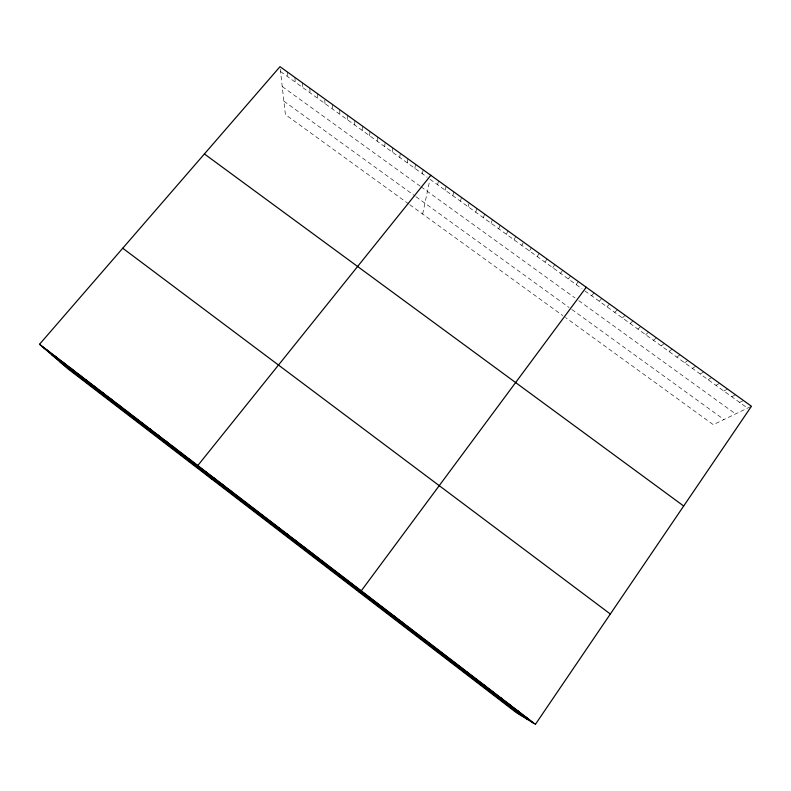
<?xml version="1.0" encoding="UTF-8"?>
<svg xmlns="http://www.w3.org/2000/svg" width="791" height="791" viewBox="0 0 791 791"><rect width="100%" height="100%" fill="white"/><g stroke="black" fill="none" stroke-linecap="round" stroke-linejoin="round"><path stroke-width="0.59" stroke-dasharray="3.96 2.97" d="M347.249 119.619L347.308 115.16M354.714 124.998L354.852 120.588M362.189 130.386L362.397 126.026M369.684 135.785L369.951 131.464M377.178 141.194L377.525 136.912M384.693 146.602L384.999 143.428M392.207 152.02L392.692 147.848M399.742 157.449L400.295 153.316M407.286 162.887L407.909 158.803M414.84 168.335L415.532 164.301M422.414 173.783L423.175 169.798M422.651 214.054L429.77 180.279M437.581 184.718L438.481 180.823M445.175 190.196L446.154 186.35M452.788 195.684L453.836 191.887M460.411 201.181L461.529 197.424M468.045 206.678L469.241 202.98M475.698 212.186L476.953 208.537M483.35 217.713L484.685 214.104M491.023 223.24L492.427 219.68M498.706 228.767L500.179 225.267M506.398 234.314L507.941 230.853M514.101 239.871L515.722 236.46M521.813 245.428L523.088 242.906M529.545 250.994L531.315 247.682M537.277 256.571L539.126 253.318M545.029 262.157L546.947 258.954M552.79 267.754L554.788 264.59M560.562 273.36L562.638 270.245M568.353 278.966L570.499 275.911M576.145 284.592L578.369 281.576M591.628 295.745L594.001 292.838M599.321 301.282L601.763 298.425M607.013 306.829L609.535 304.021M614.726 312.386L617.316 309.627M622.448 317.952L625.108 315.243M630.18 323.529L632.919 320.869M637.922 329.105L640.74 326.495M645.674 334.692L648.571 332.141M653.445 340.288L656.411 337.787M661.217 345.894L664.262 343.442M669.008 351.511L672.132 349.108M676.809 357.137L680.003 354.783M684.62 362.762L687.893 360.469M692.451 368.408L695.803 366.164M700.282 374.054L703.713 371.859M708.133 379.71L711.643 377.564M715.993 385.375L719.573 383.289M723.864 391.051L727.522 389.014M731.754 396.736L735.492 394.749M739.644 402.421L743.461 400.493M750.481 406.712L713.284 424.658L565.506 317.567M280.548 71.546L427.15 177.204M429.988 179.25L582.008 288.804M584.915 290.91L747.554 408.126M282.239 86.555L420.07 186.083M420.99 186.755L574.998 297.96M578.755 300.669L735.571 413.901M283.88 101.169L415.117 196.109M416.007 196.751L569.115 307.521M571.844 309.489L723.933 419.517M408.759 203.979L285.383 114.576L280.004 66.681M409.748 204.701L562.856 315.649M287.44 72.03L287.914 76.856M294.885 77.399L295.3 82.175M302.34 82.768L302.686 87.504M309.805 88.147L310.082 92.834M317.29 93.536L317.498 98.173M324.814 100.081L324.923 103.522M332.279 104.333L332.349 108.881M339.794 109.741L339.794 114.25"/><path stroke-width="1.19" d="M535.428 724.319L751.45 406.248L280.004 66.681L39.55 344.263L68.125 368.992L516.048 712.424L535.428 724.319L39.55 344.263M586.25 287.262L361.269 590.837L359.233 592.182M430.818 175.305L197.799 465.553L211.543 478.95M393.453 615.803L393.987 615.912M401.581 622.033L402.204 622.21M409.718 628.272L410.42 628.509M417.875 634.52L418.666 634.827M426.042 640.779L426.913 641.155M434.219 647.058L435.179 647.483M442.416 653.336L443.464 653.831M450.623 659.625L451.75 660.188M458.849 665.923L460.055 666.556M467.085 672.241L468.381 672.933M475.332 678.559L476.716 679.321M483.588 684.887L485.061 685.718M491.864 691.235L493.416 692.125M500.149 697.583L501.791 698.542M508.455 703.95L510.185 704.969M516.77 710.318L518.58 711.406M525.095 716.705L526.994 717.862M204.404 153.958L683.691 506.013M122.743 248.226L610.336 614.024M42.477 346.794L533.441 723.103M51.455 354.566L527.33 719.345M60.165 362.1L521.427 715.726M47.341 350.235L50.189 352.707M55.152 356.217L57.921 358.63M62.964 362.209L65.663 364.572M70.794 368.21L73.425 370.514M78.635 374.222L81.186 376.467M86.496 380.244L88.968 382.429M94.356 386.275L96.769 388.401M102.247 392.316L104.57 394.383M110.137 398.357L112.391 400.375M118.037 404.419L120.222 406.376M125.957 410.489L128.063 412.388M133.887 416.57L135.914 418.409M141.836 422.661L143.784 424.441M149.796 428.752L151.664 430.482M157.765 434.862L159.555 436.533M165.744 440.983L167.465 442.594M173.743 447.113L175.384 448.665M181.752 453.253L183.314 454.736M189.771 459.393L191.254 460.827M205.848 471.723L207.183 473.038M213.916 477.902L215.162 479.148M221.984 484.092L223.161 485.279M230.072 490.282L231.16 491.419M238.17 496.491L239.189 497.569M246.288 502.71L247.217 503.719M254.415 508.939L255.266 509.888M262.553 515.178L263.324 516.068M270.7 521.427L271.392 522.258M278.867 527.686L279.48 528.447M287.054 533.955L287.578 534.657M295.241 540.233L295.696 540.876M303.447 546.522L303.813 547.105M311.674 552.82L311.961 553.344"/></g></svg>
